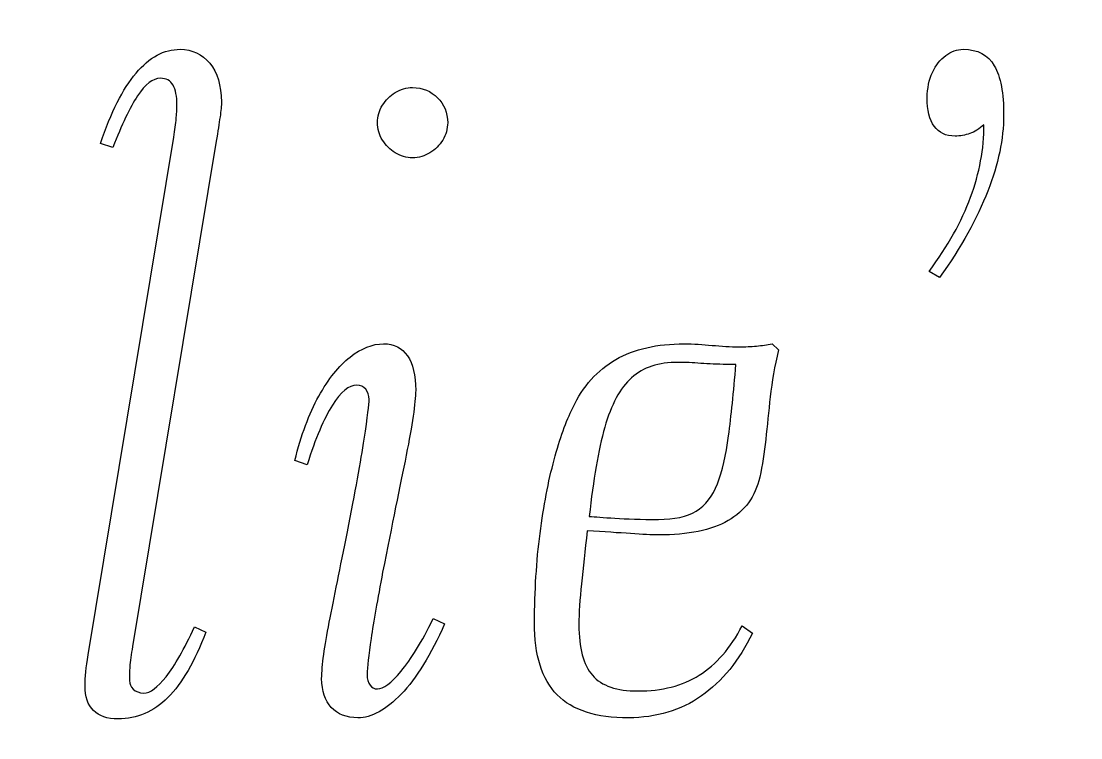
# Model space of a CAD drawing. Header units: millimetres. Extents: x -101 to 196, y -76 to 155.
# Drawn here: x 117.01 to 136.93, y 115.15 to 128.62 of the extents above; entities that cross this region are included whole.
import ezdxf

# ---------------------------------------------------------------- set-up
doc = ezdxf.new("R2010")
doc.units = ezdxf.units.MM
doc.header["$MEASUREMENT"] = 0
doc.layers.add('Capa 1', color=7, linetype='Continuous')

msp = doc.modelspace()

# ---------------------------------------------------------------- linework, layer by layer
at = {"layer": 'Capa 1', "color": 7}
msp.add_open_spline([(81.1485, 137.9786), (81.1485, 137.9786), (80.2355, 137.9786), (80.2355, 137.9786), (80.2355, 137.9786), (80.2355, 137.9786), (80.1349, 131.3575), (80.1349, 131.3575), (80.1349, 131.3575), (80.1349, 131.3575), (69.8957, 131.4652), (69.8957, 131.4652), (69.8957, 131.4652), (69.8957, 131.4652), (70.0032, 137.6636), (70.0032, 137.6636), (70.0032, 137.6636), (70.0032, 137.6636), (60.0788, 138.0784), (60.0788, 138.0784), (60.0788, 138.0784), (60.0788, 138.0784), (60.0788, 131.3575), (60.0788, 131.3575), (60.0788, 131.3575), (60.0788, 131.3575), (50.6702, 131.3575), (50.6702, 131.3575), (50.6702, 131.3575), (50.6702, 131.3575), (50.4628, 137.8708), (50.4628, 137.8708), (50.4628, 137.8708), (50.4628, 137.8708), (40.8469, 137.8708), (40.8469, 137.8708), (40.8469, 137.8708), (40.8469, 137.8708), (41.1552, 131.4652), (41.1552, 131.4652), (41.1552, 131.4652), (41.1552, 131.4652), (32.0617, 131.4652), (32.0617, 131.4652), (32.0617, 131.4652), (32.0617, 131.4652), (31.0231, 137.7698), (31.0231, 137.7698), (31.0231, 137.7698), (31.0231, 137.7698), (22.2983, 137.8708), (22.2983, 137.8708), (22.2983, 137.8708), (22.2983, 137.8708), (25.5685, 102.342), (25.5685, 102.342), (25.5685, 102.342), (25.5685, 102.342), (111.2145, 101.96), (111.2145, 101.96), (111.2145, 101.96), (111.2145, 101.96), (111.2133, 102.0352), (111.2133, 102.0352), (111.2133, 102.0352), (111.2133, 102.0352), (192.3729, 101.679), (192.3729, 101.679), (192.3729, 101.679), (192.3729, 101.679), (195.583, 137.67), (195.583, 137.67), (195.583, 137.67), (195.583, 137.67), (184.4111, 137.7698), (184.4111, 137.7698), (184.4111, 137.7698), (184.4111, 137.7698), (183.8962, 131.4317), (183.8962, 131.4317), (183.8962, 131.4317), (183.8962, 131.4317), (177.4892, 131.5317), (177.4892, 131.5317), (177.4892, 131.5317), (177.4892, 131.5317), (177.2821, 137.67), (177.2821, 137.67), (177.2821, 137.67), (177.2821, 137.67), (168.3897, 137.7698), (168.3897, 137.7698), (168.3897, 137.7698), (168.3897, 137.7698), (168.1817, 131.4317), (168.1817, 131.4317), (168.1817, 131.4317), (168.1817, 131.4317), (159.2898, 131.5317), (159.2898, 131.5317), (159.2898, 131.5317), (159.2898, 131.5317), (159.2898, 137.8708), (159.2898, 137.8708), (159.2898, 137.8708), (159.2898, 137.8708), (149.7804, 137.8708), (149.7804, 137.8708), (149.7804, 137.8708), (149.7804, 137.8708), (149.7804, 131.5317), (149.7804, 131.5317), (149.7804, 131.5317), (149.7804, 131.5317), (139.6492, 131.3305), (139.6492, 131.3305), (139.6492, 131.3305), (139.6492, 131.3305), (139.341, 137.7698), (139.341, 137.7698), (139.341, 137.7698), (139.341, 137.7698), (138.0712, 137.7573), (138.0712, 137.7573), (138.0712, 137.7573), (138.5328, 142.1253), (138.9549, 146.0923), (139.2751, 149.0454), (139.2751, 149.0454), (137.8607, 149.9912), (133.5118, 151.2237), (133.5118, 151.2237), (133.5118, 151.2237), (133.5119, 151.2239), (133.5118, 151.2237), (132.38, 147.7261), (132.38, 147.7261), (130.6776, 148.2888), (127.7425, 149.0454), (127.7425, 149.0454), (127.7425, 149.0454), (127.7426, 149.0454), (127.7425, 149.0454), (128.5942, 152.4499), (128.5942, 152.4499), (125.3837, 153.5821), (121.5977, 153.6756), (121.5977, 153.6756), (121.5977, 153.6756), (121.5977, 153.6758), (121.5977, 153.6756), (120.747, 150.0851), (120.747, 150.0851), (119.1454, 150.467), (114.7966, 150.7478), (114.7966, 150.7478), (114.7966, 150.7478), (114.7967, 150.748), (114.7966, 150.7478), (115.0781, 154.1523), (115.0781, 154.1523), (111.4858, 154.5274), (107.3249, 154.3402), (107.3249, 154.3402), (107.3249, 154.3402), (107.3249, 154.3403), (107.3249, 154.3402), (107.5122, 150.9358), (107.5122, 150.9358), (104.115, 151.0359), (100.9924, 150.1786), (100.9924, 150.1786), (100.9924, 150.1786), (100.9925, 150.1787), (100.9924, 150.1786), (100.3285, 153.777), (100.3285, 153.777), (97.4943, 153.871), (93.8089, 152.7317), (93.8089, 152.7317), (93.8089, 152.7317), (93.8089, 152.7318), (93.8089, 152.7317), (94.4725, 149.2333), (94.4725, 149.2333), (91.2554, 148.671), (88.2336, 147.6322), (88.2336, 147.6322), (88.2336, 147.6322), (88.2336, 147.6323), (87.852, 148.6708), (87.0944, 151.3172), (87.0944, 151.3172), (84.541, 150.8421), (79.7029, 149.0119), (79.7029, 149.0119), (79.7029, 149.0119), (79.7029, 149.0119), (81.1485, 137.9786), (81.1485, 137.9786)], degree=3, knots=[0, 0, 0, 0, 0.0196078, 0.0196078, 0.0196078, 0.0196078, 0.0392157, 0.0392157, 0.0392157, 0.0392157, 0.0588235, 0.0588235, 0.0588235, 0.0588235, 0.0784314, 0.0784314, 0.0784314, 0.0784314, 0.0980392, 0.0980392, 0.0980392, 0.0980392, 0.1176471, 0.1176471, 0.1176471, 0.1176471, 0.1372549, 0.1372549, 0.1372549, 0.1372549, 0.1568627, 0.1568627, 0.1568627, 0.1568627, 0.1764706, 0.1764706, 0.1764706, 0.1764706, 0.1960784, 0.1960784, 0.1960784, 0.1960784, 0.2156863, 0.2156863, 0.2156863, 0.2156863, 0.2352941, 0.2352941, 0.2352941, 0.2352941, 0.254902, 0.254902, 0.254902, 0.254902, 0.2745098, 0.2745098, 0.2745098, 0.2745098, 0.2941176, 0.2941176, 0.2941176, 0.2941176, 0.3137255, 0.3137255, 0.3137255, 0.3137255, 0.3333333, 0.3333333, 0.3333333, 0.3333333, 0.3529412, 0.3529412, 0.3529412, 0.3529412, 0.372549, 0.372549, 0.372549, 0.372549, 0.3921569, 0.3921569, 0.3921569, 0.3921569, 0.4117647, 0.4117647, 0.4117647, 0.4117647, 0.4313725, 0.4313725, 0.4313725, 0.4313725, 0.4509804, 0.4509804, 0.4509804, 0.4509804, 0.4705882, 0.4705882, 0.4705882, 0.4705882, 0.4901961, 0.4901961, 0.4901961, 0.4901961, 0.5098039, 0.5098039, 0.5098039, 0.5098039, 0.5294118, 0.5294118, 0.5294118, 0.5294118, 0.5490196, 0.5490196, 0.5490196, 0.5490196, 0.5686275, 0.5686275, 0.5686275, 0.5686275, 0.5882353, 0.5882353, 0.5882353, 0.5882353, 0.6078431, 0.6078431, 0.6078431, 0.6078431, 0.627451, 0.627451, 0.627451, 0.627451, 0.6470588, 0.6470588, 0.6470588, 0.6470588, 0.6666667, 0.6666667, 0.6666667, 0.6666667, 0.6862745, 0.6862745, 0.6862745, 0.6862745, 0.7058824, 0.7058824, 0.7058824, 0.7058824, 0.7254902, 0.7254902, 0.7254902, 0.7254902, 0.745098, 0.745098, 0.745098, 0.745098, 0.7647059, 0.7647059, 0.7647059, 0.7647059, 0.7843137, 0.7843137, 0.7843137, 0.7843137, 0.8039216, 0.8039216, 0.8039216, 0.8039216, 0.8235294, 0.8235294, 0.8235294, 0.8235294, 0.8431373, 0.8431373, 0.8431373, 0.8431373, 0.8627451, 0.8627451, 0.8627451, 0.8627451, 0.8823529, 0.8823529, 0.8823529, 0.8823529, 0.9019608, 0.9019608, 0.9019608, 0.9019608, 0.9215686, 0.9215686, 0.9215686, 0.9215686, 0.9411765, 0.9411765, 0.9411765, 0.9411765, 0.9607843, 0.9607843, 0.9607843, 0.9607843, 1, 1, 1, 1], dxfattribs=at)
at = {"layer": 'Capa 1', "lineweight": 9}
msp.add_open_spline([(81.1485, 137.9786), (81.1485, 137.9786), (80.2355, 137.9786), (80.2355, 137.9786), (80.2355, 137.9786), (80.2355, 137.9786), (80.1349, 131.3575), (80.1349, 131.3575), (80.1349, 131.3575), (80.1349, 131.3575), (69.8957, 131.4652), (69.8957, 131.4652), (69.8957, 131.4652), (69.8957, 131.4652), (70.0032, 137.6636), (70.0032, 137.6636), (70.0032, 137.6636), (70.0032, 137.6636), (60.0788, 138.0784), (60.0788, 138.0784), (60.0788, 138.0784), (60.0788, 138.0784), (60.0788, 131.3575), (60.0788, 131.3575), (60.0788, 131.3575), (60.0788, 131.3575), (50.6702, 131.3575), (50.6702, 131.3575), (50.6702, 131.3575), (50.6702, 131.3575), (50.4628, 137.8708), (50.4628, 137.8708), (50.4628, 137.8708), (50.4628, 137.8708), (40.8469, 137.8708), (40.8469, 137.8708), (40.8469, 137.8708), (40.8469, 137.8708), (41.1552, 131.4652), (41.1552, 131.4652), (41.1552, 131.4652), (41.1552, 131.4652), (32.0617, 131.4652), (32.0617, 131.4652), (32.0617, 131.4652), (32.0617, 131.4652), (31.0231, 137.7698), (31.0231, 137.7698), (31.0231, 137.7698), (31.0231, 137.7698), (22.2983, 137.8708), (22.2983, 137.8708), (22.2983, 137.8708), (22.2983, 137.8708), (25.5685, 102.342), (25.5685, 102.342), (25.5685, 102.342), (25.5685, 102.342), (111.2145, 101.96), (111.2145, 101.96), (111.2145, 101.96), (111.2145, 101.96), (111.2133, 102.0352), (111.2133, 102.0352), (111.2133, 102.0352), (111.2133, 102.0352), (192.3729, 101.679), (192.3729, 101.679), (192.3729, 101.679), (192.3729, 101.679), (195.583, 137.67), (195.583, 137.67), (195.583, 137.67), (195.583, 137.67), (184.4111, 137.7698), (184.4111, 137.7698), (184.4111, 137.7698), (184.4111, 137.7698), (183.8962, 131.4317), (183.8962, 131.4317), (183.8962, 131.4317), (183.8962, 131.4317), (177.4892, 131.5317), (177.4892, 131.5317), (177.4892, 131.5317), (177.4892, 131.5317), (177.2821, 137.67), (177.2821, 137.67), (177.2821, 137.67), (177.2821, 137.67), (168.3897, 137.7698), (168.3897, 137.7698), (168.3897, 137.7698), (168.3897, 137.7698), (168.1817, 131.4317), (168.1817, 131.4317), (168.1817, 131.4317), (168.1817, 131.4317), (159.2898, 131.5317), (159.2898, 131.5317), (159.2898, 131.5317), (159.2898, 131.5317), (159.2898, 137.8708), (159.2898, 137.8708), (159.2898, 137.8708), (159.2898, 137.8708), (149.7804, 137.8708), (149.7804, 137.8708), (149.7804, 137.8708), (149.7804, 137.8708), (149.7804, 131.5317), (149.7804, 131.5317), (149.7804, 131.5317), (149.7804, 131.5317), (139.6492, 131.3305), (139.6492, 131.3305), (139.6492, 131.3305), (139.6492, 131.3305), (139.341, 137.7698), (139.341, 137.7698), (139.341, 137.7698), (139.341, 137.7698), (138.0712, 137.7573), (138.0712, 137.7573), (138.0712, 137.7573), (138.5328, 142.1253), (138.9549, 146.0923), (139.2751, 149.0454), (139.2751, 149.0454), (137.8607, 149.9912), (133.5118, 151.2237), (133.5118, 151.2237), (133.5118, 151.2237), (133.5118, 151.2237), (133.5118, 151.2237), (132.38, 147.7261), (132.38, 147.7261), (130.6776, 148.2888), (127.7425, 149.0454), (127.7425, 149.0454), (127.7425, 149.0454), (127.7425, 149.0454), (127.7425, 149.0454), (128.5942, 152.4499), (128.5942, 152.4499), (125.3837, 153.5821), (121.5977, 153.6756), (121.5977, 153.6756), (121.5977, 153.6756), (121.5977, 153.6756), (121.5977, 153.6756), (120.747, 150.0851), (120.747, 150.0851), (119.1454, 150.467), (114.7966, 150.7478), (114.7966, 150.7478), (114.7966, 150.7478), (114.7966, 150.7478), (114.7966, 150.7478), (115.0781, 154.1523), (115.0781, 154.1523), (111.4858, 154.5274), (107.3249, 154.3402), (107.3249, 154.3402), (107.3249, 154.3402), (107.3249, 154.3402), (107.3249, 154.3402), (107.5122, 150.9358), (107.5122, 150.9358), (104.115, 151.0359), (100.9924, 150.1786), (100.9924, 150.1786), (100.9924, 150.1786), (100.9924, 150.1786), (100.9924, 150.1786), (100.3285, 153.777), (100.3285, 153.777), (97.4943, 153.871), (93.8089, 152.7317), (93.8089, 152.7317), (93.8089, 152.7317), (93.8089, 152.7317), (93.8089, 152.7317), (94.4725, 149.2333), (94.4725, 149.2333), (91.2554, 148.671), (88.2336, 147.6322), (88.2336, 147.6322), (88.2336, 147.6322), (88.2336, 147.6322), (87.852, 148.6708), (87.0944, 151.3172), (87.0944, 151.3172), (84.541, 150.8421), (79.7029, 149.0119), (79.7029, 149.0119), (79.7029, 149.0119), (79.7029, 149.0119), (81.1485, 137.9786), (81.1485, 137.9786)], degree=3, knots=[0, 0, 0, 0, 0.0196078, 0.0196078, 0.0196078, 0.0196078, 0.0392157, 0.0392157, 0.0392157, 0.0392157, 0.0588235, 0.0588235, 0.0588235, 0.0588235, 0.0784314, 0.0784314, 0.0784314, 0.0784314, 0.0980392, 0.0980392, 0.0980392, 0.0980392, 0.1176471, 0.1176471, 0.1176471, 0.1176471, 0.1372549, 0.1372549, 0.1372549, 0.1372549, 0.1568627, 0.1568627, 0.1568627, 0.1568627, 0.1764706, 0.1764706, 0.1764706, 0.1764706, 0.1960784, 0.1960784, 0.1960784, 0.1960784, 0.2156863, 0.2156863, 0.2156863, 0.2156863, 0.2352941, 0.2352941, 0.2352941, 0.2352941, 0.254902, 0.254902, 0.254902, 0.254902, 0.2745098, 0.2745098, 0.2745098, 0.2745098, 0.2941176, 0.2941176, 0.2941176, 0.2941176, 0.3137255, 0.3137255, 0.3137255, 0.3137255, 0.3333333, 0.3333333, 0.3333333, 0.3333333, 0.3529412, 0.3529412, 0.3529412, 0.3529412, 0.372549, 0.372549, 0.372549, 0.372549, 0.3921569, 0.3921569, 0.3921569, 0.3921569, 0.4117647, 0.4117647, 0.4117647, 0.4117647, 0.4313725, 0.4313725, 0.4313725, 0.4313725, 0.4509804, 0.4509804, 0.4509804, 0.4509804, 0.4705882, 0.4705882, 0.4705882, 0.4705882, 0.4901961, 0.4901961, 0.4901961, 0.4901961, 0.5098039, 0.5098039, 0.5098039, 0.5098039, 0.5294118, 0.5294118, 0.5294118, 0.5294118, 0.5490196, 0.5490196, 0.5490196, 0.5490196, 0.5686275, 0.5686275, 0.5686275, 0.5686275, 0.5882353, 0.5882353, 0.5882353, 0.5882353, 0.6078431, 0.6078431, 0.6078431, 0.6078431, 0.627451, 0.627451, 0.627451, 0.627451, 0.6470588, 0.6470588, 0.6470588, 0.6470588, 0.6666667, 0.6666667, 0.6666667, 0.6666667, 0.6862745, 0.6862745, 0.6862745, 0.6862745, 0.7058824, 0.7058824, 0.7058824, 0.7058824, 0.7254902, 0.7254902, 0.7254902, 0.7254902, 0.745098, 0.745098, 0.745098, 0.745098, 0.7647059, 0.7647059, 0.7647059, 0.7647059, 0.7843137, 0.7843137, 0.7843137, 0.7843137, 0.8039216, 0.8039216, 0.8039216, 0.8039216, 0.8235294, 0.8235294, 0.8235294, 0.8235294, 0.8431373, 0.8431373, 0.8431373, 0.8431373, 0.8627451, 0.8627451, 0.8627451, 0.8627451, 0.8823529, 0.8823529, 0.8823529, 0.8823529, 0.9019608, 0.9019608, 0.9019608, 0.9019608, 0.9215686, 0.9215686, 0.9215686, 0.9215686, 0.9411765, 0.9411765, 0.9411765, 0.9411765, 0.9607843, 0.9607843, 0.9607843, 0.9607843, 1, 1, 1, 1], dxfattribs=at)
at = {"layer": 'Capa 1', "color": 250}
for points, knots in [([(120.6784, 126.3664), (120.7075, 126.5509), (120.7301, 126.703), (120.7495, 126.8228), (120.7495, 126.8228), (120.7657, 126.9427), (120.7754, 127.0365), (120.7754, 127.1045), (120.7754, 127.1045), (120.7722, 127.4187), (120.6977, 127.6613), (120.5553, 127.8329), (120.5553, 127.8329), (120.4129, 128.0045), (120.225, 128.0919), (119.9984, 128.0952), (119.9984, 128.0952), (119.6973, 128.0954), (119.4221, 127.9462), (119.1696, 127.6484), (119.1696, 127.6484), (118.9204, 127.3506), (118.6969, 126.9102), (118.5026, 126.3274), (118.5026, 126.3274), (118.5026, 126.3274), (118.7359, 126.2499), (118.7359, 126.2499), (118.7359, 126.2499), (118.901, 126.6771), (119.053, 127.0008), (119.1987, 127.221), (119.1987, 127.221), (119.3413, 127.4413), (119.4869, 127.5512), (119.6293, 127.5512), (119.6293, 127.5512), (119.7362, 127.5513), (119.8139, 127.5092), (119.8657, 127.4217), (119.8657, 127.4217), (119.9144, 127.3377), (119.9401, 127.2113), (119.9401, 127.0462), (119.9401, 127.0462), (119.9402, 126.9784), (119.9369, 126.8972), (119.9272, 126.7969), (119.9272, 126.7969), (119.9176, 126.6966), (119.9013, 126.58), (119.8818, 126.444), (119.8818, 126.444), (119.8818, 126.444), (118.2695, 116.712), (118.2695, 116.712), (118.2695, 116.712), (118.2308, 116.4786), (118.2112, 116.2844), (118.2112, 116.129), (118.2112, 116.129), (118.2114, 115.925), (118.263, 115.7696), (118.3699, 115.666), (118.3699, 115.666), (118.4735, 115.5593), (118.6289, 115.5074), (118.8329, 115.5074), (118.8329, 115.5074), (119.1891, 115.5075), (119.4998, 115.6401), (119.7685, 115.9088), (119.7685, 115.9088), (120.0341, 116.1776), (120.2736, 116.5855), (120.484, 117.1391), (120.484, 117.1391), (120.484, 117.1391), (120.2704, 117.2363), (120.2704, 117.2363), (120.2704, 117.2363), (120.0761, 116.8188), (119.898, 116.5078), (119.7362, 116.3006), (119.7362, 116.3006), (119.5745, 116.0967), (119.4351, 115.993), (119.3185, 115.993), (119.3185, 115.993), (119.2312, 115.9962), (119.1631, 116.0189), (119.1178, 116.0642), (119.1178, 116.0642), (119.0692, 116.1129), (119.0465, 116.1646), (119.0465, 116.2261), (119.0465, 116.2261), (119.0466, 116.2846), (119.0465, 116.3718), (119.053, 116.4819), (119.053, 116.4819), (119.0595, 116.5922), (119.0757, 116.7215), (119.1048, 116.8672), (119.1048, 116.8672), (119.1048, 116.8672), (120.6784, 126.3664), (120.6784, 126.3664)], [0, 0, 0, 0, 0.0357143, 0.0357143, 0.0357143, 0.0357143, 0.0714286, 0.0714286, 0.0714286, 0.0714286, 0.1071429, 0.1071429, 0.1071429, 0.1071429, 0.1428571, 0.1428571, 0.1428571, 0.1428571, 0.1785714, 0.1785714, 0.1785714, 0.1785714, 0.2142857, 0.2142857, 0.2142857, 0.2142857, 0.25, 0.25, 0.25, 0.25, 0.2857143, 0.2857143, 0.2857143, 0.2857143, 0.3214286, 0.3214286, 0.3214286, 0.3214286, 0.3571429, 0.3571429, 0.3571429, 0.3571429, 0.3928571, 0.3928571, 0.3928571, 0.3928571, 0.4285714, 0.4285714, 0.4285714, 0.4285714, 0.4642857, 0.4642857, 0.4642857, 0.4642857, 0.5, 0.5, 0.5, 0.5, 0.5357143, 0.5357143, 0.5357143, 0.5357143, 0.5714286, 0.5714286, 0.5714286, 0.5714286, 0.6071429, 0.6071429, 0.6071429, 0.6071429, 0.6428571, 0.6428571, 0.6428571, 0.6428571, 0.6785714, 0.6785714, 0.6785714, 0.6785714, 0.7142857, 0.7142857, 0.7142857, 0.7142857, 0.75, 0.75, 0.75, 0.75, 0.7857143, 0.7857143, 0.7857143, 0.7857143, 0.8214286, 0.8214286, 0.8214286, 0.8214286, 0.8571429, 0.8571429, 0.8571429, 0.8571429, 0.8928571, 0.8928571, 0.8928571, 0.8928571, 0.9285714, 0.9285714, 0.9285714, 0.9285714, 1, 1, 1, 1]), ([(134.082, 123.9189), (134.082, 123.9189), (134.2765, 123.8022), (134.2765, 123.8022), (134.2765, 123.8022), (134.6843, 124.3753), (134.9853, 124.9191), (135.1828, 125.4306), (135.1828, 125.4306), (135.3836, 125.939), (135.4807, 126.4148), (135.4807, 126.8519), (135.4807, 126.8519), (135.484, 127.2697), (135.4256, 127.5804), (135.3058, 127.7876), (135.3058, 127.7876), (135.1861, 127.9916), (134.9918, 128.0952), (134.7231, 128.0952), (134.7231, 128.0952), (134.6033, 128.0954), (134.4932, 128.0563), (134.3928, 127.9786), (134.3928, 127.9786), (134.2894, 127.9043), (134.205, 127.7973), (134.1435, 127.6613), (134.1435, 127.6613), (134.0789, 127.5255), (134.0464, 127.3635), (134.0432, 127.1822), (134.0432, 127.1822), (134.0433, 126.9492), (134.0885, 126.771), (134.1759, 126.648), (134.1759, 126.648), (134.2634, 126.5249), (134.3928, 126.4634), (134.5677, 126.4634), (134.5677, 126.4634), (134.6648, 126.4634), (134.7587, 126.4796), (134.8461, 126.512), (134.8461, 126.512), (134.9367, 126.5444), (135.0242, 126.5994), (135.1116, 126.6771), (135.1116, 126.6771), (135.1117, 126.2239), (135.0274, 125.7673), (134.859, 125.3141), (134.859, 125.3141), (134.6908, 124.8577), (134.4317, 124.3946), (134.082, 123.9189)], [0, 0, 0, 0, 0.0666667, 0.0666667, 0.0666667, 0.0666667, 0.1333333, 0.1333333, 0.1333333, 0.1333333, 0.2, 0.2, 0.2, 0.2, 0.2666667, 0.2666667, 0.2666667, 0.2666667, 0.3333333, 0.3333333, 0.3333333, 0.3333333, 0.4, 0.4, 0.4, 0.4, 0.4666667, 0.4666667, 0.4666667, 0.4666667, 0.5333333, 0.5333333, 0.5333333, 0.5333333, 0.6, 0.6, 0.6, 0.6, 0.6666667, 0.6666667, 0.6666667, 0.6666667, 0.7333333, 0.7333333, 0.7333333, 0.7333333, 0.8, 0.8, 0.8, 0.8, 0.8666667, 0.8666667, 0.8666667, 0.8666667, 1, 1, 1, 1]), ([(124.3693, 127.3764), (124.2528, 127.3764), (124.1426, 127.344), (124.0422, 127.2825), (124.0422, 127.2825), (123.9419, 127.2211), (123.8641, 127.1433), (123.8026, 127.0429), (123.8026, 127.0429), (123.7413, 126.9427), (123.712, 126.8357), (123.7087, 126.7159), (123.7087, 126.7159), (123.7121, 126.5996), (123.7411, 126.4893), (123.8026, 126.3889), (123.8026, 126.3889), (123.8643, 126.292), (123.9418, 126.2109), (124.0422, 126.1494), (124.0422, 126.1494), (124.1427, 126.088), (124.2527, 126.0587), (124.3692, 126.0555), (124.3692, 126.0555), (124.4892, 126.0588), (124.5958, 126.0878), (124.6962, 126.1494), (124.6962, 126.1494), (124.7967, 126.211), (124.8743, 126.2918), (124.9358, 126.3889), (124.9358, 126.3889), (124.9974, 126.4894), (125.0264, 126.5994), (125.0297, 126.7159), (125.0297, 126.7159), (125.0265, 126.9038), (124.9617, 127.0624), (124.8387, 127.1854), (124.8387, 127.1854), (124.7158, 127.3086), (124.557, 127.3732), (124.3693, 127.3764)], [0, 0, 0, 0, 0.0833333, 0.0833333, 0.0833333, 0.0833333, 0.1666667, 0.1666667, 0.1666667, 0.1666667, 0.25, 0.25, 0.25, 0.25, 0.3333333, 0.3333333, 0.3333333, 0.3333333, 0.4166667, 0.4166667, 0.4166667, 0.4166667, 0.5, 0.5, 0.5, 0.5, 0.5833333, 0.5833333, 0.5833333, 0.5833333, 0.6666667, 0.6666667, 0.6666667, 0.6666667, 0.75, 0.75, 0.75, 0.75, 0.8333333, 0.8333333, 0.8333333, 0.8333333, 1, 1, 1, 1]), ([(124.9716, 117.2946), (124.9716, 117.2946), (124.7579, 117.3919), (124.7579, 117.3919), (124.7579, 117.3919), (124.541, 116.9547), (124.3401, 116.6243), (124.1523, 116.4042), (124.1523, 116.4042), (123.9679, 116.1808), (123.8188, 116.0707), (123.7087, 116.0707), (123.7087, 116.0707), (123.6506, 116.0709), (123.6019, 116.0934), (123.5695, 116.1419), (123.5695, 116.1419), (123.5341, 116.1873), (123.5145, 116.2553), (123.5145, 116.3427), (123.5145, 116.3427), (123.5146, 116.4786), (123.5404, 116.702), (123.5889, 117.0193), (123.5889, 117.0193), (123.6377, 117.3367), (123.7087, 117.751), (123.8059, 118.2658), (123.8059, 118.2658), (123.9839, 119.1595), (124.1329, 119.8911), (124.2494, 120.4641), (124.2494, 120.4641), (124.3628, 121.0342), (124.4242, 121.4419), (124.4275, 121.6847), (124.4275, 121.6847), (124.4277, 121.9664), (124.3757, 122.1833), (124.2721, 122.3322), (124.2721, 122.3322), (124.1685, 122.4814), (124.0195, 122.5589), (123.8253, 122.5589), (123.8253, 122.5589), (123.6149, 122.559), (123.4044, 122.4747), (123.194, 122.3096), (123.194, 122.3096), (122.9836, 122.1444), (122.786, 121.8984), (122.6047, 121.5714), (122.6047, 121.5714), (122.4234, 121.2477), (122.2745, 120.8429), (122.1547, 120.3638), (122.1547, 120.3638), (122.1547, 120.3638), (122.3879, 120.2863), (122.3879, 120.2863), (122.3879, 120.2863), (122.5433, 120.7816), (122.7018, 121.1537), (122.8605, 121.4063), (122.8605, 121.4063), (123.0191, 121.6557), (123.1745, 121.7818), (123.3202, 121.7818), (123.3202, 121.7818), (123.3882, 121.7819), (123.4465, 121.7559), (123.4886, 121.7041), (123.4886, 121.7041), (123.5307, 121.6557), (123.5533, 121.5908), (123.5533, 121.5099), (123.5533, 121.5099), (123.5533, 121.4322), (123.5242, 121.1861), (123.4594, 120.7685), (123.4594, 120.7685), (123.3948, 120.3541), (123.2911, 119.7713), (123.1454, 119.0234), (123.1454, 119.0234), (123.0062, 118.3467), (122.8929, 117.7769), (122.8022, 117.3237), (122.8022, 117.3237), (122.7118, 116.8674), (122.663, 116.5143), (122.6598, 116.265), (122.6598, 116.265), (122.6631, 116.0288), (122.7213, 115.8506), (122.8411, 115.7211), (122.8411, 115.7211), (122.9576, 115.595), (123.126, 115.53), (123.3397, 115.5268), (123.3397, 115.5268), (123.5988, 115.5269), (123.8706, 115.6757), (124.1555, 115.9736), (124.1555, 115.9736), (124.4406, 116.2715), (124.7124, 116.7118), (124.9716, 117.2946)], [0, 0, 0, 0, 0.0357143, 0.0357143, 0.0357143, 0.0357143, 0.0714286, 0.0714286, 0.0714286, 0.0714286, 0.1071429, 0.1071429, 0.1071429, 0.1071429, 0.1428571, 0.1428571, 0.1428571, 0.1428571, 0.1785714, 0.1785714, 0.1785714, 0.1785714, 0.2142857, 0.2142857, 0.2142857, 0.2142857, 0.25, 0.25, 0.25, 0.25, 0.2857143, 0.2857143, 0.2857143, 0.2857143, 0.3214286, 0.3214286, 0.3214286, 0.3214286, 0.3571429, 0.3571429, 0.3571429, 0.3571429, 0.3928571, 0.3928571, 0.3928571, 0.3928571, 0.4285714, 0.4285714, 0.4285714, 0.4285714, 0.4642857, 0.4642857, 0.4642857, 0.4642857, 0.5, 0.5, 0.5, 0.5, 0.5357143, 0.5357143, 0.5357143, 0.5357143, 0.5714286, 0.5714286, 0.5714286, 0.5714286, 0.6071429, 0.6071429, 0.6071429, 0.6071429, 0.6428571, 0.6428571, 0.6428571, 0.6428571, 0.6785714, 0.6785714, 0.6785714, 0.6785714, 0.7142857, 0.7142857, 0.7142857, 0.7142857, 0.75, 0.75, 0.75, 0.75, 0.7857143, 0.7857143, 0.7857143, 0.7857143, 0.8214286, 0.8214286, 0.8214286, 0.8214286, 0.8571429, 0.8571429, 0.8571429, 0.8571429, 0.8928571, 0.8928571, 0.8928571, 0.8928571, 0.9285714, 0.9285714, 0.9285714, 0.9285714, 1, 1, 1, 1]), ([(130.7604, 117.1198), (130.7604, 117.1198), (130.5661, 117.2557), (130.5661, 117.2557), (130.5661, 117.2557), (130.3459, 116.838), (130.0771, 116.5305), (129.7598, 116.3297), (129.7598, 116.3297), (129.4426, 116.129), (129.0572, 116.0319), (128.604, 116.0319), (128.604, 116.0319), (128.2091, 116.0288), (127.9241, 116.1258), (127.7525, 116.3265), (127.7525, 116.3265), (127.5779, 116.5241), (127.4935, 116.8413), (127.4967, 117.2751), (127.4967, 117.2751), (127.4967, 117.4986), (127.5129, 117.7575), (127.5453, 118.0489), (127.5453, 118.0489), (127.5745, 118.3436), (127.61, 118.6737), (127.6521, 119.0428), (127.6521, 119.0428), (127.9727, 119.0236), (128.2446, 119.004), (128.468, 118.991), (128.468, 118.991), (128.6915, 118.9748), (128.8662, 118.9651), (128.9925, 118.9651), (128.9925, 118.9651), (129.5527, 118.9653), (129.9897, 119.0525), (130.3005, 119.2338), (130.3005, 119.2338), (130.6114, 119.4119), (130.812, 119.6839), (130.8962, 120.053), (130.8962, 120.053), (130.9449, 120.2732), (130.9836, 120.5095), (131.0095, 120.762), (131.0095, 120.762), (131.0354, 121.0179), (131.0613, 121.2832), (131.0937, 121.5649), (131.0937, 121.5649), (131.1261, 121.8468), (131.1779, 122.138), (131.2459, 122.4423), (131.2459, 122.4423), (131.2459, 122.4423), (131.1295, 122.559), (131.1295, 122.559), (131.1295, 122.559), (131.0323, 122.5395), (130.935, 122.5265), (130.8347, 122.5168), (130.8347, 122.5168), (130.7312, 122.5072), (130.6242, 122.5006), (130.5077, 122.5006), (130.5077, 122.5006), (130.3427, 122.5038), (130.1742, 122.5135), (129.9994, 122.5297), (129.9994, 122.5297), (129.8279, 122.5461), (129.653, 122.5556), (129.4781, 122.5589), (129.4781, 122.5589), (128.9633, 122.559), (128.536, 122.4617), (128.1896, 122.2642), (128.1896, 122.2642), (127.8432, 122.0637), (127.5744, 121.7624), (127.3802, 121.3545), (127.3802, 121.3545), (127.254, 121.1052), (127.1373, 120.7782), (127.0305, 120.3767), (127.0305, 120.3767), (126.9204, 119.9721), (126.833, 119.5123), (126.765, 118.991), (126.765, 118.991), (126.6972, 118.4731), (126.6647, 117.9129), (126.6614, 117.314), (126.6614, 117.314), (126.6583, 116.7055), (126.8006, 116.252), (127.0855, 115.9606), (127.0855, 115.9606), (127.3739, 115.6692), (127.8205, 115.5236), (128.4291, 115.5268), (128.4291, 115.5268), (128.9536, 115.5301), (129.4101, 115.666), (129.7986, 115.938), (129.7986, 115.938), (130.1873, 116.21), (130.5077, 116.6017), (130.7604, 117.1198)], [0, 0, 0, 0, 0.0344828, 0.0344828, 0.0344828, 0.0344828, 0.0689655, 0.0689655, 0.0689655, 0.0689655, 0.1034483, 0.1034483, 0.1034483, 0.1034483, 0.137931, 0.137931, 0.137931, 0.137931, 0.1724138, 0.1724138, 0.1724138, 0.1724138, 0.2068966, 0.2068966, 0.2068966, 0.2068966, 0.2413793, 0.2413793, 0.2413793, 0.2413793, 0.2758621, 0.2758621, 0.2758621, 0.2758621, 0.3103448, 0.3103448, 0.3103448, 0.3103448, 0.3448276, 0.3448276, 0.3448276, 0.3448276, 0.3793103, 0.3793103, 0.3793103, 0.3793103, 0.4137931, 0.4137931, 0.4137931, 0.4137931, 0.4482759, 0.4482759, 0.4482759, 0.4482759, 0.4827586, 0.4827586, 0.4827586, 0.4827586, 0.5172414, 0.5172414, 0.5172414, 0.5172414, 0.5517241, 0.5517241, 0.5517241, 0.5517241, 0.5862069, 0.5862069, 0.5862069, 0.5862069, 0.6206897, 0.6206897, 0.6206897, 0.6206897, 0.6551724, 0.6551724, 0.6551724, 0.6551724, 0.6896552, 0.6896552, 0.6896552, 0.6896552, 0.7241379, 0.7241379, 0.7241379, 0.7241379, 0.7586207, 0.7586207, 0.7586207, 0.7586207, 0.7931034, 0.7931034, 0.7931034, 0.7931034, 0.8275862, 0.8275862, 0.8275862, 0.8275862, 0.862069, 0.862069, 0.862069, 0.862069, 0.8965517, 0.8965517, 0.8965517, 0.8965517, 0.9310345, 0.9310345, 0.9310345, 0.9310345, 1, 1, 1, 1]), ([(127.6912, 119.3149), (127.7656, 120.0045), (127.8626, 120.5645), (127.9824, 120.9886), (127.9824, 120.9886), (128.1021, 121.4162), (128.2705, 121.7268), (128.4874, 121.9211), (128.4874, 121.9211), (128.7044, 122.1155), (128.9957, 122.2124), (129.3616, 122.2092), (129.3616, 122.2092), (129.4977, 122.2093), (129.64, 122.2027), (129.7889, 122.1898), (129.7889, 122.1898), (129.9381, 122.1802), (130.0997, 122.1736), (130.2746, 122.1704), (130.2746, 122.1704), (130.2746, 122.1704), (130.4494, 122.1704), (130.4494, 122.1704), (130.4494, 122.1704), (130.4042, 121.646), (130.3588, 121.1991), (130.3102, 120.83), (130.3102, 120.83), (130.2617, 120.4611), (130.1904, 120.1598), (130.0997, 119.9267), (130.0997, 119.9267), (130.0091, 119.6937), (129.8764, 119.5252), (129.7015, 119.4152), (129.7015, 119.4152), (129.5269, 119.3084), (129.2903, 119.2565), (128.9925, 119.2565), (128.9925, 119.2565), (128.6623, 119.2566), (128.3903, 119.2662), (128.1734, 119.2792), (128.1734, 119.2792), (127.9598, 119.2921), (127.7978, 119.3051), (127.6912, 119.3149)], [0, 0, 0, 0, 0.0769231, 0.0769231, 0.0769231, 0.0769231, 0.1538462, 0.1538462, 0.1538462, 0.1538462, 0.2307692, 0.2307692, 0.2307692, 0.2307692, 0.3076923, 0.3076923, 0.3076923, 0.3076923, 0.3846154, 0.3846154, 0.3846154, 0.3846154, 0.4615385, 0.4615385, 0.4615385, 0.4615385, 0.5384615, 0.5384615, 0.5384615, 0.5384615, 0.6153846, 0.6153846, 0.6153846, 0.6153846, 0.6923077, 0.6923077, 0.6923077, 0.6923077, 0.7692308, 0.7692308, 0.7692308, 0.7692308, 0.8461538, 0.8461538, 0.8461538, 0.8461538, 1, 1, 1, 1])]:
    msp.add_open_spline(points, degree=3, knots=knots, dxfattribs=at)

doc.saveas('drawing.dxf')
